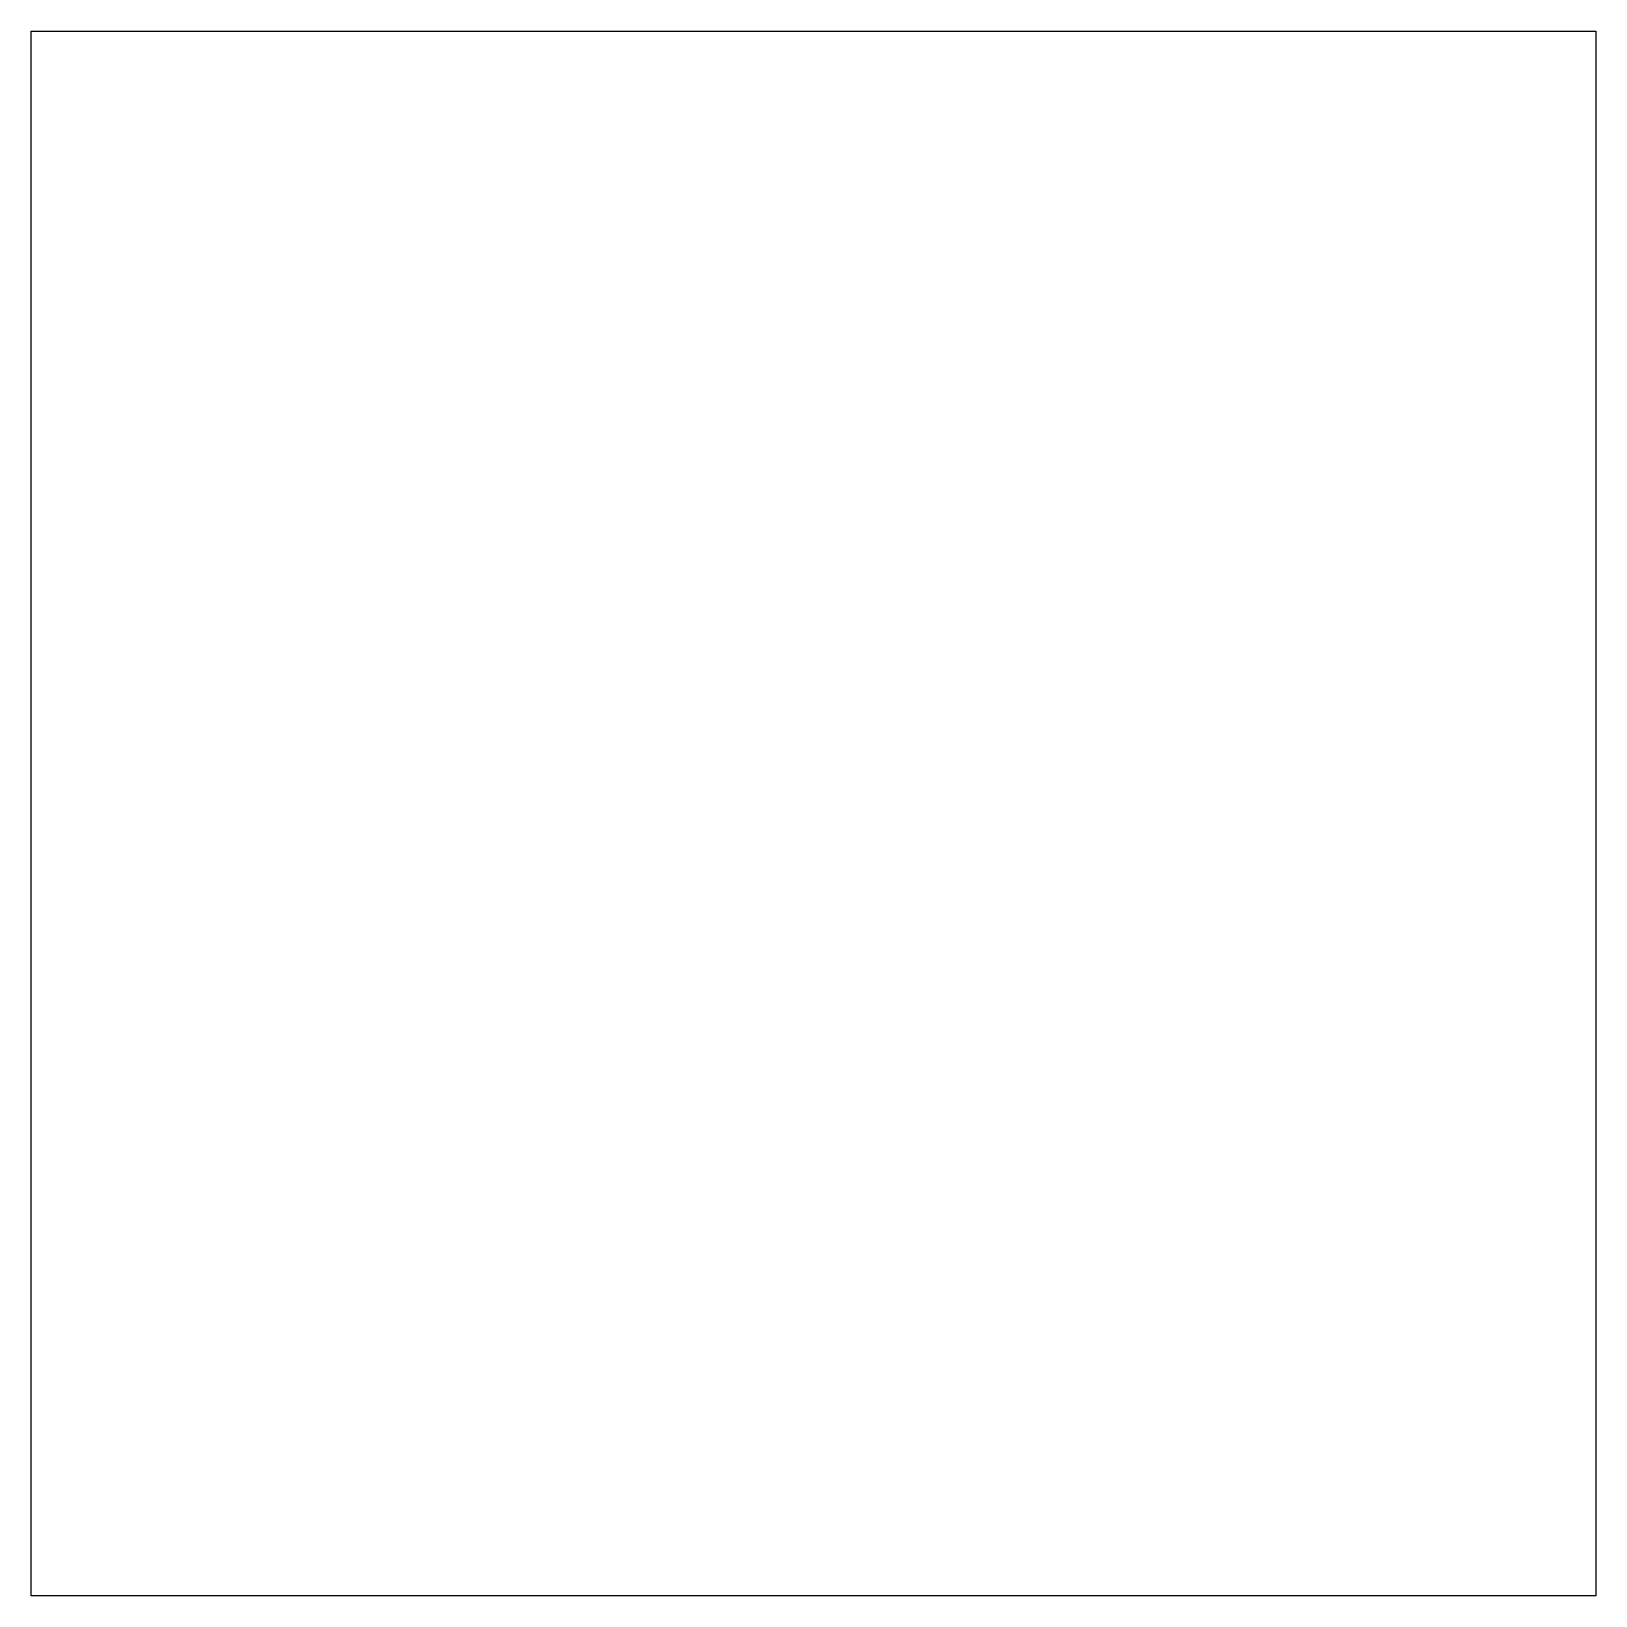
# Model space of a CAD drawing. Header units: millimetres. Extents: x -8 to 8, y -8 to 8.
import ezdxf

# ---------------------------------------------------------------- set-up
doc = ezdxf.new("R2010")
doc.units = ezdxf.units.MM
doc.layers.add('Body', color=7, linetype='CONTINUOUS')

msp = doc.modelspace()

# ---------------------------------------------------------------- linework, layer by layer
at = {"layer": 'Body'}
for p, q in [((-8, 8, -0.5), (-8, 8, -3.5)), ((-8, 8, -0.5), (8, 8, -0.5)), ((-8, 8, -3.5), (8, 8, -3.5)), ((-8, 8, -0.5), (-8, 8, -3.5)), ((-8, -8, -0.5), (-8, 8, -0.5)), ((-8, -8, -3.5), (-8, 8, -3.5)), ((-8, 8, -0.5), (8, 8, -0.5)), ((-8, -8, -0.5), (-8, 8, -0.5)), ((-8, 8, -3.5), (8, 8, -3.5)), ((-8, -8, -3.5), (-8, 8, -3.5)), ((8, 8, -0.5), (8, 8, -3.5)), ((8, 8, -0.5), (8, 8, -3.5)), ((8, 8, -0.5), (8, -8, -0.5)), ((8, 8, -3.5), (8, -8, -3.5)), ((8, 8, -0.5), (8, -8, -0.5)), ((8, 8, -3.5), (8, -8, -3.5)), ((-8, -8, -0.5), (-8, -8, -3.5)), ((8, -8, -0.5), (-8, -8, -0.5)), ((8, -8, -3.5), (-8, -8, -3.5)), ((-8, -8, -0.5), (-8, -8, -3.5)), ((8, -8, -0.5), (-8, -8, -0.5)), ((8, -8, -3.5), (-8, -8, -3.5)), ((8, -8, -0.5), (8, -8, -3.5)), ((8, -8, -0.5), (8, -8, -3.5))]:
    msp.add_line(p, q, dxfattribs=at)

doc.saveas('drawing.dxf')
